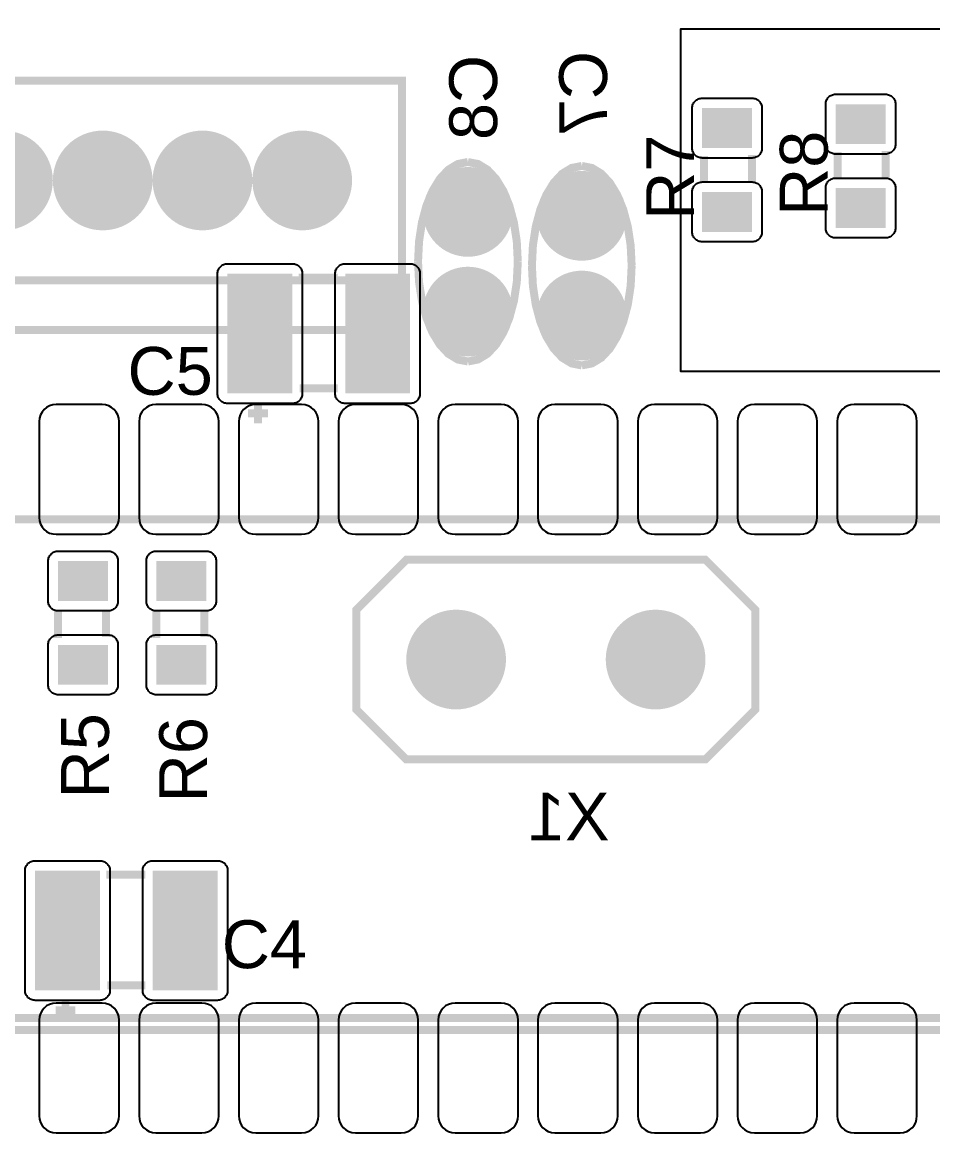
# Model space of a CAD drawing. Header units: inches. Extents: x -2.28 to 2.28, y -1.45 to 1.48.
# Drawn here: x -0.195 to 0.718, y -0.832 to 0.281 of the extents above; entities that cross this region are included whole.
import ezdxf

# ---------------------------------------------------------------- set-up
doc = ezdxf.new("R2010")
doc.units = ezdxf.units.IN
doc.layers.get('0').update_dxf_attribs({"linetype": 'CONTINUOUS'})

# ---------------------------------------------------------------- blocks, each defined once
blk = doc.blocks.new('RPAD')
blk.add_trace([(-0.5, -0.5), (-0.5, 0.5), (0.5, -0.5), (0.5, 0.5)])
blk = doc.blocks.new('EPAD')
at = {"const_width": 0.5}
blk.add_lwpolyline([(-0.25, 0, 1), (0.25, 0, 1)], format="xyb", close=True, dxfattribs=at)

msp = doc.modelspace()

# ---------------------------------------------------------------- linework, layer by layer
at = {"const_width": 0.008}
for points in [[(-1.047567, 0.766811), (-1.047567, -0.689882), (-1.046783, -0.697932), (-1.04453, -0.705376), (-1.036187, -0.717872), (-1.023691, -0.726215), (-1.016247, -0.728469), (-1.008197, -0.729252), (1.708339, -0.729252)], [(-1.047567, 0.766811), (-1.047567, -0.689882), (-1.046783, -0.697932), (-1.04453, -0.705376), (-1.036187, -0.717872), (-1.023691, -0.726215), (-1.016247, -0.728469), (-1.008197, -0.729252), (1.708339, -0.729252)], [(-1.047567, 0.766811), (-1.047567, -0.689882), (-1.046783, -0.697932), (-1.04453, -0.705376), (-1.036187, -0.717872), (-1.023691, -0.726215), (-1.016247, -0.728469), (-1.008197, -0.729252), (1.708339, -0.729252)], [(-0.714173, -0.027669), (0.185827, -0.027669), (0.185827, 0.222331), (-0.714173, 0.222331), (-0.714173, -0.027669)], [(-0.714173, -0.027669), (0.185827, -0.027669), (0.185827, 0.222331), (-0.714173, 0.222331), (-0.714173, -0.027669)], [(-0.714173, -0.027669), (0.185827, -0.027669), (0.185827, 0.222331), (-0.714173, 0.222331), (-0.714173, -0.027669)], [(0.251969, 0.140835), (0.241781, 0.138835), (0.232343, 0.133085), (0.223843, 0.12396), (0.216469, 0.111835), (0.210406, 0.097085), (0.205843, 0.080085), (0.202969, 0.061209), (0.201969, 0.040835)], [(0.251969, 0.140835), (0.241781, 0.138835), (0.232343, 0.133085), (0.223843, 0.12396), (0.216469, 0.111835), (0.210406, 0.097085), (0.205843, 0.080085), (0.202969, 0.061209), (0.201969, 0.040835)], [(0.251969, 0.140835), (0.241781, 0.138835), (0.232343, 0.133085), (0.223843, 0.12396), (0.216469, 0.111835), (0.210406, 0.097085), (0.205843, 0.080085), (0.202969, 0.061209), (0.201969, 0.040835)], [(0.251969, 0.140835), (0.262156, 0.138835), (0.271594, 0.133085), (0.280094, 0.12396), (0.287469, 0.111835), (0.293531, 0.097085), (0.298094, 0.080085), (0.300969, 0.061209), (0.301969, 0.040835)], [(0.251969, 0.140835), (0.262156, 0.138835), (0.271594, 0.133085), (0.280094, 0.12396), (0.287469, 0.111835), (0.293531, 0.097085), (0.298094, 0.080085), (0.300969, 0.061209), (0.301969, 0.040835)], [(0.251969, 0.140835), (0.262156, 0.138835), (0.271594, 0.133085), (0.280094, 0.12396), (0.287469, 0.111835), (0.293531, 0.097085), (0.298094, 0.080085), (0.300969, 0.061209), (0.301969, 0.040835)], [(0.488811, 0.119835), (0.488811, 0.146835)], [(0.488811, 0.119835), (0.488811, 0.146835)], [(0.488811, 0.119835), (0.488811, 0.146835)], [(0.536811, 0.119835), (0.536811, 0.147835)], [(0.536811, 0.119835), (0.536811, 0.147835)], [(0.536811, 0.119835), (0.536811, 0.147835)], [(0.622669, 0.123772), (0.622669, 0.150772)], [(0.622669, 0.123772), (0.622669, 0.150772)], [(0.622669, 0.123772), (0.622669, 0.150772)], [(0.670669, 0.123772), (0.670669, 0.151772)], [(0.670669, 0.123772), (0.670669, 0.151772)], [(0.670669, 0.123772), (0.670669, 0.151772)], [(0.366142, 0.136898), (0.355954, 0.134898), (0.346517, 0.129148), (0.338017, 0.120023), (0.330642, 0.107898), (0.324579, 0.093148), (0.320017, 0.076148), (0.317142, 0.057272), (0.316142, 0.036898)], [(0.366142, 0.136898), (0.355954, 0.134898), (0.346517, 0.129148), (0.338017, 0.120023), (0.330642, 0.107898), (0.324579, 0.093148), (0.320017, 0.076148), (0.317142, 0.057272), (0.316142, 0.036898)], [(0.366142, 0.136898), (0.355954, 0.134898), (0.346517, 0.129148), (0.338017, 0.120023), (0.330642, 0.107898), (0.324579, 0.093148), (0.320017, 0.076148), (0.317142, 0.057272), (0.316142, 0.036898)], [(0.366142, 0.136898), (0.376329, 0.134898), (0.385767, 0.129148), (0.394267, 0.120023), (0.401642, 0.107898), (0.407704, 0.093148), (0.412267, 0.076148), (0.415142, 0.057272), (0.416142, 0.036898)], [(0.366142, 0.136898), (0.376329, 0.134898), (0.385767, 0.129148), (0.394267, 0.120023), (0.401642, 0.107898), (0.407704, 0.093148), (0.412267, 0.076148), (0.415142, 0.057272), (0.416142, 0.036898)], [(0.366142, 0.136898), (0.376329, 0.134898), (0.385767, 0.129148), (0.394267, 0.120023), (0.401642, 0.107898), (0.407704, 0.093148), (0.412267, 0.076148), (0.415142, 0.057272), (0.416142, 0.036898)], [(0.251969, -0.059165), (0.241781, -0.057165), (0.232343, -0.051415), (0.223843, -0.042291), (0.216469, -0.030165), (0.210406, -0.015415), (0.205843, 0.001585), (0.202969, 0.02046), (0.201969, 0.040835)], [(0.251969, -0.059165), (0.241781, -0.057165), (0.232343, -0.051415), (0.223843, -0.042291), (0.216469, -0.030165), (0.210406, -0.015415), (0.205843, 0.001585), (0.202969, 0.02046), (0.201969, 0.040835)], [(0.251969, -0.059165), (0.241781, -0.057165), (0.232343, -0.051415), (0.223843, -0.042291), (0.216469, -0.030165), (0.210406, -0.015415), (0.205843, 0.001585), (0.202969, 0.02046), (0.201969, 0.040835)], [(0.251969, -0.059165), (0.262156, -0.057165), (0.271594, -0.051415), (0.280094, -0.042291), (0.287469, -0.030165), (0.293531, -0.015415), (0.298094, 0.001585), (0.300969, 0.02046), (0.301969, 0.040835)], [(0.251969, -0.059165), (0.262156, -0.057165), (0.271594, -0.051415), (0.280094, -0.042291), (0.287469, -0.030165), (0.293531, -0.015415), (0.298094, 0.001585), (0.300969, 0.02046), (0.301969, 0.040835)], [(0.251969, -0.059165), (0.262156, -0.057165), (0.271594, -0.051415), (0.280094, -0.042291), (0.287469, -0.030165), (0.293531, -0.015415), (0.298094, 0.001585), (0.300969, 0.02046), (0.301969, 0.040835)], [(0.366142, -0.063102), (0.355954, -0.061102), (0.346517, -0.055352), (0.338017, -0.046228), (0.330642, -0.034102), (0.324579, -0.019352), (0.320017, -0.002352), (0.317142, 0.016523), (0.316142, 0.036898)], [(0.366142, -0.063102), (0.355954, -0.061102), (0.346517, -0.055352), (0.338017, -0.046228), (0.330642, -0.034102), (0.324579, -0.019352), (0.320017, -0.002352), (0.317142, 0.016523), (0.316142, 0.036898)], [(0.366142, -0.063102), (0.355954, -0.061102), (0.346517, -0.055352), (0.338017, -0.046228), (0.330642, -0.034102), (0.324579, -0.019352), (0.320017, -0.002352), (0.317142, 0.016523), (0.316142, 0.036898)], [(0.366142, -0.063102), (0.376329, -0.061102), (0.385767, -0.055352), (0.394267, -0.046228), (0.401642, -0.034102), (0.407704, -0.019352), (0.412267, -0.002352), (0.415142, 0.016523), (0.416142, 0.036898)], [(0.366142, -0.063102), (0.376329, -0.061102), (0.385767, -0.055352), (0.394267, -0.046228), (0.401642, -0.034102), (0.407704, -0.019352), (0.412267, -0.002352), (0.415142, 0.016523), (0.416142, 0.036898)], [(0.366142, -0.063102), (0.376329, -0.061102), (0.385767, -0.055352), (0.394267, -0.046228), (0.401642, -0.034102), (0.407704, -0.019352), (0.412267, -0.002352), (0.415142, 0.016523), (0.416142, 0.036898)], [(-0.714173, 0.022331), (0.185827, 0.022331)], [(-0.714173, 0.022331), (0.185827, 0.022331)], [(-0.714173, 0.022331), (0.185827, 0.022331)], [(0.121417, 0.024787), (0.082417, 0.024787)], [(0.121417, 0.024787), (0.082417, 0.024787)], [(0.121417, 0.024787), (0.082417, 0.024787)], [(0.121417, -0.086213), (0.083417, -0.086213)], [(0.121417, -0.086213), (0.083417, -0.086213)], [(0.121417, -0.086213), (0.083417, -0.086213)], [(0.041417, -0.101213), (0.041417, -0.121213)], [(0.041417, -0.101213), (0.041417, -0.121213)], [(0.041417, -0.101213), (0.041417, -0.121213)], [(0.051417, -0.111213), (0.031417, -0.111213)], [(0.051417, -0.111213), (0.031417, -0.111213)], [(0.051417, -0.111213), (0.031417, -0.111213)], [(-0.987795, -0.217433), (1.012205, -0.217433)], [(-0.987795, -0.217433), (1.012205, -0.217433)], [(-0.987795, -0.217433), (1.012205, -0.217433)], [(0.490157, -0.257984), (0.190157, -0.257984), (0.140157, -0.307984), (0.140157, -0.407984), (0.190157, -0.457984), (0.490157, -0.457984), (0.540157, -0.407984), (0.540157, -0.307984), (0.490157, -0.257984)], [(0.490157, -0.257984), (0.190157, -0.257984), (0.140157, -0.307984), (0.140157, -0.407984), (0.190157, -0.457984), (0.490157, -0.457984), (0.540157, -0.407984), (0.540157, -0.307984), (0.490157, -0.257984)], [(0.490157, -0.257984), (0.190157, -0.257984), (0.140157, -0.307984), (0.140157, -0.407984), (0.190157, -0.457984), (0.490157, -0.457984), (0.540157, -0.407984), (0.540157, -0.307984), (0.490157, -0.257984)], [(-0.158858, -0.308244), (-0.158858, -0.336244)], [(-0.158858, -0.308244), (-0.158858, -0.336244)], [(-0.158858, -0.308244), (-0.158858, -0.336244)], [(-0.110858, -0.308244), (-0.110858, -0.335244)], [(-0.110858, -0.308244), (-0.110858, -0.335244)], [(-0.110858, -0.308244), (-0.110858, -0.335244)], [(-0.060433, -0.308244), (-0.060433, -0.336244)], [(-0.060433, -0.308244), (-0.060433, -0.336244)], [(-0.060433, -0.308244), (-0.060433, -0.336244)], [(-0.012433, -0.308244), (-0.012433, -0.335244)], [(-0.012433, -0.308244), (-0.012433, -0.335244)], [(-0.012433, -0.308244), (-0.012433, -0.335244)], [(-0.071496, -0.573638), (-0.110496, -0.573638)], [(-0.071496, -0.573638), (-0.110496, -0.573638)], [(-0.071496, -0.573638), (-0.110496, -0.573638)], [(-0.071496, -0.684638), (-0.109496, -0.684638)], [(-0.071496, -0.684638), (-0.109496, -0.684638)], [(-0.071496, -0.684638), (-0.109496, -0.684638)], [(-0.151496, -0.699638), (-0.151496, -0.719638)], [(-0.151496, -0.699638), (-0.151496, -0.719638)], [(-0.151496, -0.699638), (-0.151496, -0.719638)], [(-0.141496, -0.709638), (-0.161496, -0.709638)], [(-0.141496, -0.709638), (-0.161496, -0.709638)], [(-0.141496, -0.709638), (-0.161496, -0.709638)], [(-0.987795, -0.717433), (1.012205, -0.717433)], [(-0.987795, -0.717433), (1.012205, -0.717433)], [(-0.987795, -0.717433), (1.012205, -0.717433)]]:
    msp.add_lwpolyline(points, dxfattribs=at)
msp.add_lwpolyline([(1.743812, -0.069333), (0.465465, -0.069333), (0.465465, 0.274368), (1.743812, 0.274368), (1.743812, -0.069333)])
for points in [[(0.476811, 0.154835), (0.476811, 0.194835), (0.476861, 0.195874), (0.47701, 0.196879), (0.477252, 0.197846), (0.477583, 0.19877), (0.477997, 0.199646), (0.478492, 0.20047), (0.479061, 0.201238), (0.479702, 0.201944), (0.480408, 0.202584), (0.481175, 0.203154), (0.481999, 0.203648), (0.482876, 0.204063), (0.4838, 0.204394), (0.484767, 0.204636), (0.485772, 0.204784), (0.486811, 0.204835), (0.536811, 0.204835), (0.53785, 0.204784), (0.538856, 0.204636), (0.539822, 0.204394), (0.540746, 0.204063), (0.541623, 0.203648), (0.542447, 0.203154), (0.543214, 0.202584), (0.54392, 0.201944), (0.544561, 0.201238), (0.54513, 0.20047), (0.545625, 0.199646), (0.546039, 0.19877), (0.54637, 0.197846), (0.546612, 0.196879), (0.546761, 0.195874), (0.546811, 0.194835), (0.546811, 0.154835), (0.546761, 0.153795), (0.546612, 0.15279), (0.54637, 0.151823), (0.546039, 0.150899), (0.545625, 0.150023), (0.54513, 0.149199), (0.544561, 0.148431), (0.54392, 0.147725), (0.543214, 0.147085), (0.542447, 0.146516), (0.541623, 0.146021), (0.540746, 0.145606), (0.539822, 0.145276), (0.538856, 0.145033), (0.53785, 0.144885), (0.536811, 0.144835), (0.486811, 0.144835), (0.485772, 0.144885), (0.484767, 0.145033), (0.4838, 0.145276), (0.482876, 0.145606), (0.481999, 0.146021), (0.481175, 0.146516), (0.480408, 0.147085), (0.479702, 0.147725), (0.479061, 0.148431), (0.478492, 0.149199), (0.477997, 0.150023), (0.477583, 0.150899), (0.477252, 0.151823), (0.47701, 0.15279), (0.476861, 0.153795), (0.476811, 0.154835)], [(0.610669, 0.158772), (0.610669, 0.198772), (0.61072, 0.199811), (0.610868, 0.200816), (0.61111, 0.201783), (0.611441, 0.202707), (0.611856, 0.203583), (0.61235, 0.204407), (0.61292, 0.205175), (0.61356, 0.205881), (0.614266, 0.206521), (0.615033, 0.207091), (0.615857, 0.207585), (0.616734, 0.208), (0.617658, 0.208331), (0.618625, 0.208573), (0.61963, 0.208721), (0.620669, 0.208772), (0.670669, 0.208772), (0.671709, 0.208721), (0.672714, 0.208573), (0.673681, 0.208331), (0.674605, 0.208), (0.675481, 0.207585), (0.676305, 0.207091), (0.677072, 0.206521), (0.677779, 0.205881), (0.678419, 0.205175), (0.678988, 0.204407), (0.679483, 0.203583), (0.679898, 0.202707), (0.680228, 0.201783), (0.68047, 0.200816), (0.680619, 0.199811), (0.680669, 0.198772), (0.680669, 0.158772), (0.680619, 0.157732), (0.68047, 0.156727), (0.680228, 0.15576), (0.679898, 0.154836), (0.679483, 0.15396), (0.678988, 0.153136), (0.678419, 0.152368), (0.677779, 0.151662), (0.677072, 0.151022), (0.676305, 0.150453), (0.675481, 0.149958), (0.674605, 0.149543), (0.673681, 0.149213), (0.672714, 0.14897), (0.671709, 0.148822), (0.670669, 0.148772), (0.620669, 0.148772), (0.61963, 0.148822), (0.618625, 0.14897), (0.617658, 0.149213), (0.616734, 0.149543), (0.615857, 0.149958), (0.615033, 0.150453), (0.614266, 0.151022), (0.61356, 0.151662), (0.61292, 0.152368), (0.61235, 0.153136), (0.611856, 0.15396), (0.611441, 0.154836), (0.61111, 0.15576), (0.610868, 0.156727), (0.61072, 0.157732), (0.610669, 0.158772)], [(0.610669, 0.074772), (0.610669, 0.114772), (0.61072, 0.115811), (0.610868, 0.116816), (0.61111, 0.117783), (0.611441, 0.118707), (0.611856, 0.119583), (0.61235, 0.120407), (0.61292, 0.121175), (0.61356, 0.121881), (0.614266, 0.122521), (0.615033, 0.123091), (0.615857, 0.123585), (0.616734, 0.124), (0.617658, 0.124331), (0.618625, 0.124573), (0.61963, 0.124721), (0.620669, 0.124772), (0.670669, 0.124772), (0.671709, 0.124721), (0.672714, 0.124573), (0.673681, 0.124331), (0.674605, 0.124), (0.675481, 0.123585), (0.676305, 0.123091), (0.677072, 0.122521), (0.677779, 0.121881), (0.678419, 0.121175), (0.678988, 0.120407), (0.679483, 0.119583), (0.679898, 0.118707), (0.680228, 0.117783), (0.68047, 0.116816), (0.680619, 0.115811), (0.680669, 0.114772), (0.680669, 0.074772), (0.680619, 0.073732), (0.68047, 0.072727), (0.680228, 0.07176), (0.679898, 0.070836), (0.679483, 0.06996), (0.678988, 0.069136), (0.678419, 0.068368), (0.677779, 0.067662), (0.677072, 0.067022), (0.676305, 0.066453), (0.675481, 0.065958), (0.674605, 0.065543), (0.673681, 0.065213), (0.672714, 0.06497), (0.671709, 0.064822), (0.670669, 0.064772), (0.620669, 0.064772), (0.61963, 0.064822), (0.618625, 0.06497), (0.617658, 0.065213), (0.616734, 0.065543), (0.615857, 0.065958), (0.615033, 0.066453), (0.614266, 0.067022), (0.61356, 0.067662), (0.61292, 0.068368), (0.61235, 0.069136), (0.611856, 0.06996), (0.611441, 0.070836), (0.61111, 0.07176), (0.610868, 0.072727), (0.61072, 0.073732), (0.610669, 0.074772)], [(0.476811, 0.070835), (0.476811, 0.110835), (0.476861, 0.111874), (0.47701, 0.112879), (0.477252, 0.113846), (0.477583, 0.11477), (0.477997, 0.115646), (0.478492, 0.11647), (0.479061, 0.117238), (0.479702, 0.117944), (0.480408, 0.118584), (0.481175, 0.119154), (0.481999, 0.119648), (0.482876, 0.120063), (0.4838, 0.120394), (0.484767, 0.120636), (0.485772, 0.120784), (0.486811, 0.120835), (0.536811, 0.120835), (0.53785, 0.120784), (0.538856, 0.120636), (0.539822, 0.120394), (0.540746, 0.120063), (0.541623, 0.119648), (0.542447, 0.119154), (0.543214, 0.118584), (0.54392, 0.117944), (0.544561, 0.117238), (0.54513, 0.11647), (0.545625, 0.115646), (0.546039, 0.11477), (0.54637, 0.113846), (0.546612, 0.112879), (0.546761, 0.111874), (0.546811, 0.110835), (0.546811, 0.070835), (0.546761, 0.069795), (0.546612, 0.06879), (0.54637, 0.067823), (0.546039, 0.066899), (0.545625, 0.066023), (0.54513, 0.065199), (0.544561, 0.064431), (0.54392, 0.063725), (0.543214, 0.063085), (0.542447, 0.062516), (0.541623, 0.062021), (0.540746, 0.061606), (0.539822, 0.061276), (0.538856, 0.061033), (0.53785, 0.060885), (0.536811, 0.060835), (0.486811, 0.060835), (0.485772, 0.060885), (0.484767, 0.061033), (0.4838, 0.061276), (0.482876, 0.061606), (0.481999, 0.062021), (0.481175, 0.062516), (0.480408, 0.063085), (0.479702, 0.063725), (0.479061, 0.064431), (0.478492, 0.065199), (0.477997, 0.066023), (0.477583, 0.066899), (0.477252, 0.067823), (0.47701, 0.06879), (0.476861, 0.069795), (0.476811, 0.070835)], [(0.075917, -0.101213), (0.010917, -0.101213), (0.009878, -0.101162), (0.008873, -0.101014), (0.007906, -0.100772), (0.006982, -0.100441), (0.006106, -0.100026), (0.005281, -0.099531), (0.004514, -0.098962), (0.003808, -0.098322), (0.003168, -0.097616), (0.002598, -0.096848), (0.002104, -0.096024), (0.001689, -0.095148), (0.001358, -0.094224), (0.001116, -0.093257), (0.000968, -0.092252), (0.000917, -0.091213), (0.000917, 0.028787), (0.000968, 0.029827), (0.001116, 0.030832), (0.001358, 0.031799), (0.001689, 0.032723), (0.002104, 0.033599), (0.002598, 0.034423), (0.003168, 0.035191), (0.003808, 0.035897), (0.004514, 0.036537), (0.005281, 0.037106), (0.006106, 0.037601), (0.006982, 0.038016), (0.007906, 0.038346), (0.008873, 0.038589), (0.009878, 0.038737), (0.010917, 0.038787), (0.075917, 0.038787), (0.076957, 0.038737), (0.077962, 0.038589), (0.078929, 0.038346), (0.079853, 0.038016), (0.080729, 0.037601), (0.081553, 0.037106), (0.082321, 0.036537), (0.083027, 0.035897), (0.083667, 0.035191), (0.084236, 0.034423), (0.084731, 0.033599), (0.085146, 0.032723), (0.085476, 0.031799), (0.085719, 0.030832), (0.085867, 0.029827), (0.085917, 0.028787), (0.085917, -0.091213), (0.085867, -0.092252), (0.085719, -0.093257), (0.085476, -0.094224), (0.085146, -0.095148), (0.084731, -0.096024), (0.084236, -0.096848), (0.083667, -0.097616), (0.083027, -0.098322), (0.082321, -0.098962), (0.081553, -0.099531), (0.080729, -0.100026), (0.079853, -0.100441), (0.078929, -0.100772), (0.077962, -0.101014), (0.076957, -0.101162), (0.075917, -0.101213)], [(0.193917, -0.101213), (0.128917, -0.101213), (0.127878, -0.101162), (0.126873, -0.101014), (0.125906, -0.100772), (0.124982, -0.100441), (0.124106, -0.100026), (0.123281, -0.099531), (0.122514, -0.098962), (0.121808, -0.098322), (0.121168, -0.097616), (0.120598, -0.096848), (0.120104, -0.096024), (0.119689, -0.095148), (0.119358, -0.094224), (0.119116, -0.093257), (0.118968, -0.092252), (0.118917, -0.091213), (0.118917, 0.028787), (0.118968, 0.029827), (0.119116, 0.030832), (0.119358, 0.031799), (0.119689, 0.032723), (0.120104, 0.033599), (0.120598, 0.034423), (0.121168, 0.035191), (0.121808, 0.035897), (0.122514, 0.036537), (0.123281, 0.037106), (0.124106, 0.037601), (0.124982, 0.038016), (0.125906, 0.038346), (0.126873, 0.038589), (0.127878, 0.038737), (0.128917, 0.038787), (0.193917, 0.038787), (0.194957, 0.038737), (0.195962, 0.038589), (0.196929, 0.038346), (0.197853, 0.038016), (0.198729, 0.037601), (0.199553, 0.037106), (0.200321, 0.036537), (0.201027, 0.035897), (0.201667, 0.035191), (0.202236, 0.034423), (0.202731, 0.033599), (0.203146, 0.032723), (0.203476, 0.031799), (0.203719, 0.030832), (0.203867, 0.029827), (0.203917, 0.028787), (0.203917, -0.091213), (0.203867, -0.092252), (0.203719, -0.093257), (0.203476, -0.094224), (0.203146, -0.095148), (0.202731, -0.096024), (0.202236, -0.096848), (0.201667, -0.097616), (0.201027, -0.098322), (0.200321, -0.098962), (0.199553, -0.099531), (0.198729, -0.100026), (0.197853, -0.100441), (0.196929, -0.100772), (0.195962, -0.101014), (0.194957, -0.101162), (0.193917, -0.101213)], [(-0.160795, -0.232433), (-0.114795, -0.232433), (-0.111319, -0.232095), (-0.108105, -0.231122), (-0.105214, -0.229576), (-0.102709, -0.227519), (-0.100653, -0.225014), (-0.099107, -0.222123), (-0.098133, -0.218909), (-0.097795, -0.215433), (-0.097795, -0.119433), (-0.098133, -0.115957), (-0.099107, -0.112743), (-0.100653, -0.109852), (-0.102709, -0.107347), (-0.105214, -0.105291), (-0.108105, -0.103744), (-0.111319, -0.102771), (-0.114795, -0.102433), (-0.160795, -0.102433), (-0.164271, -0.102771), (-0.167485, -0.103744), (-0.170376, -0.105291), (-0.172881, -0.107347), (-0.174938, -0.109852), (-0.176484, -0.112743), (-0.177457, -0.115957), (-0.177795, -0.119433), (-0.177795, -0.215433), (-0.177457, -0.218909), (-0.176484, -0.222123), (-0.174938, -0.225014), (-0.172881, -0.227519), (-0.170376, -0.229576), (-0.167485, -0.231122), (-0.164271, -0.232095), (-0.160795, -0.232433)], [(-0.060795, -0.232433), (-0.014795, -0.232433), (-0.011319, -0.232095), (-0.008105, -0.231122), (-0.005214, -0.229576), (-0.002709, -0.227519), (-0.000653, -0.225014), (0.000893, -0.222123), (0.001867, -0.218909), (0.002205, -0.215433), (0.002205, -0.119433), (0.001867, -0.115957), (0.000893, -0.112743), (-0.000653, -0.109852), (-0.002709, -0.107347), (-0.005214, -0.105291), (-0.008105, -0.103744), (-0.011319, -0.102771), (-0.014795, -0.102433), (-0.060795, -0.102433), (-0.064271, -0.102771), (-0.067485, -0.103744), (-0.070376, -0.105291), (-0.072881, -0.107347), (-0.074938, -0.109852), (-0.076484, -0.112743), (-0.077457, -0.115957), (-0.077795, -0.119433), (-0.077795, -0.215433), (-0.077457, -0.218909), (-0.076484, -0.222123), (-0.074938, -0.225014), (-0.072881, -0.227519), (-0.070376, -0.229576), (-0.067485, -0.231122), (-0.064271, -0.232095), (-0.060795, -0.232433)], [(0.039205, -0.232433), (0.085205, -0.232433), (0.088681, -0.232095), (0.091895, -0.231122), (0.094786, -0.229576), (0.097291, -0.227519), (0.099347, -0.225014), (0.100893, -0.222123), (0.101867, -0.218909), (0.102205, -0.215433), (0.102205, -0.119433), (0.101867, -0.115957), (0.100893, -0.112743), (0.099347, -0.109852), (0.097291, -0.107347), (0.094786, -0.105291), (0.091895, -0.103744), (0.088681, -0.102771), (0.085205, -0.102433), (0.039205, -0.102433), (0.035729, -0.102771), (0.032515, -0.103744), (0.029624, -0.105291), (0.027119, -0.107347), (0.025062, -0.109852), (0.023516, -0.112743), (0.022543, -0.115957), (0.022205, -0.119433), (0.022205, -0.215433), (0.022543, -0.218909), (0.023516, -0.222123), (0.025062, -0.225014), (0.027119, -0.227519), (0.029624, -0.229576), (0.032515, -0.231122), (0.035729, -0.232095), (0.039205, -0.232433)], [(0.139205, -0.232433), (0.185205, -0.232433), (0.188681, -0.232095), (0.191895, -0.231122), (0.194786, -0.229576), (0.197291, -0.227519), (0.199347, -0.225014), (0.200893, -0.222123), (0.201867, -0.218909), (0.202205, -0.215433), (0.202205, -0.119433), (0.201867, -0.115957), (0.200893, -0.112743), (0.199347, -0.109852), (0.197291, -0.107347), (0.194786, -0.105291), (0.191895, -0.103744), (0.188681, -0.102771), (0.185205, -0.102433), (0.139205, -0.102433), (0.135729, -0.102771), (0.132515, -0.103744), (0.129624, -0.105291), (0.127119, -0.107347), (0.125062, -0.109852), (0.123516, -0.112743), (0.122543, -0.115957), (0.122205, -0.119433), (0.122205, -0.215433), (0.122543, -0.218909), (0.123516, -0.222123), (0.125062, -0.225014), (0.127119, -0.227519), (0.129624, -0.229576), (0.132515, -0.231122), (0.135729, -0.232095), (0.139205, -0.232433)], [(0.239205, -0.232433), (0.285205, -0.232433), (0.288681, -0.232095), (0.291895, -0.231122), (0.294786, -0.229576), (0.297291, -0.227519), (0.299347, -0.225014), (0.300893, -0.222123), (0.301867, -0.218909), (0.302205, -0.215433), (0.302205, -0.119433), (0.301867, -0.115957), (0.300893, -0.112743), (0.299347, -0.109852), (0.297291, -0.107347), (0.294786, -0.105291), (0.291895, -0.103744), (0.288681, -0.102771), (0.285205, -0.102433), (0.239205, -0.102433), (0.235729, -0.102771), (0.232515, -0.103744), (0.229624, -0.105291), (0.227119, -0.107347), (0.225062, -0.109852), (0.223516, -0.112743), (0.222543, -0.115957), (0.222205, -0.119433), (0.222205, -0.215433), (0.222543, -0.218909), (0.223516, -0.222123), (0.225062, -0.225014), (0.227119, -0.227519), (0.229624, -0.229576), (0.232515, -0.231122), (0.235729, -0.232095), (0.239205, -0.232433)], [(0.339205, -0.232433), (0.385205, -0.232433), (0.388681, -0.232095), (0.391895, -0.231122), (0.394786, -0.229576), (0.397291, -0.227519), (0.399347, -0.225014), (0.400893, -0.222123), (0.401867, -0.218909), (0.402205, -0.215433), (0.402205, -0.119433), (0.401867, -0.115957), (0.400893, -0.112743), (0.399347, -0.109852), (0.397291, -0.107347), (0.394786, -0.105291), (0.391895, -0.103744), (0.388681, -0.102771), (0.385205, -0.102433), (0.339205, -0.102433), (0.335729, -0.102771), (0.332515, -0.103744), (0.329624, -0.105291), (0.327119, -0.107347), (0.325062, -0.109852), (0.323516, -0.112743), (0.322543, -0.115957), (0.322205, -0.119433), (0.322205, -0.215433), (0.322543, -0.218909), (0.323516, -0.222123), (0.325062, -0.225014), (0.327119, -0.227519), (0.329624, -0.229576), (0.332515, -0.231122), (0.335729, -0.232095), (0.339205, -0.232433)], [(0.439205, -0.232433), (0.485205, -0.232433), (0.488681, -0.232095), (0.491895, -0.231122), (0.494786, -0.229576), (0.497291, -0.227519), (0.499347, -0.225014), (0.500893, -0.222123), (0.501867, -0.218909), (0.502205, -0.215433), (0.502205, -0.119433), (0.501867, -0.115957), (0.500893, -0.112743), (0.499347, -0.109852), (0.497291, -0.107347), (0.494786, -0.105291), (0.491895, -0.103744), (0.488681, -0.102771), (0.485205, -0.102433), (0.439205, -0.102433), (0.435729, -0.102771), (0.432515, -0.103744), (0.429624, -0.105291), (0.427119, -0.107347), (0.425062, -0.109852), (0.423516, -0.112743), (0.422543, -0.115957), (0.422205, -0.119433), (0.422205, -0.215433), (0.422543, -0.218909), (0.423516, -0.222123), (0.425062, -0.225014), (0.427119, -0.227519), (0.429624, -0.229576), (0.432515, -0.231122), (0.435729, -0.232095), (0.439205, -0.232433)], [(0.539205, -0.232433), (0.585205, -0.232433), (0.588681, -0.232095), (0.591895, -0.231122), (0.594786, -0.229576), (0.597291, -0.227519), (0.599347, -0.225014), (0.600893, -0.222123), (0.601867, -0.218909), (0.602205, -0.215433), (0.602205, -0.119433), (0.601867, -0.115957), (0.600893, -0.112743), (0.599347, -0.109852), (0.597291, -0.107347), (0.594786, -0.105291), (0.591895, -0.103744), (0.588681, -0.102771), (0.585205, -0.102433), (0.539205, -0.102433), (0.535729, -0.102771), (0.532515, -0.103744), (0.529624, -0.105291), (0.527119, -0.107347), (0.525062, -0.109852), (0.523516, -0.112743), (0.522543, -0.115957), (0.522205, -0.119433), (0.522205, -0.215433), (0.522543, -0.218909), (0.523516, -0.222123), (0.525062, -0.225014), (0.527119, -0.227519), (0.529624, -0.229576), (0.532515, -0.231122), (0.535729, -0.232095), (0.539205, -0.232433)], [(0.639205, -0.232433), (0.685205, -0.232433), (0.688681, -0.232095), (0.691895, -0.231122), (0.694786, -0.229576), (0.697291, -0.227519), (0.699347, -0.225014), (0.700893, -0.222123), (0.701867, -0.218909), (0.702205, -0.215433), (0.702205, -0.119433), (0.701867, -0.115957), (0.700893, -0.112743), (0.699347, -0.109852), (0.697291, -0.107347), (0.694786, -0.105291), (0.691895, -0.103744), (0.688681, -0.102771), (0.685205, -0.102433), (0.639205, -0.102433), (0.635729, -0.102771), (0.632515, -0.103744), (0.629624, -0.105291), (0.627119, -0.107347), (0.625062, -0.109852), (0.623516, -0.112743), (0.622543, -0.115957), (0.622205, -0.119433), (0.622205, -0.215433), (0.622543, -0.218909), (0.623516, -0.222123), (0.625062, -0.225014), (0.627119, -0.227519), (0.629624, -0.229576), (0.632515, -0.231122), (0.635729, -0.232095), (0.639205, -0.232433)], [(-0.098858, -0.259244), (-0.098858, -0.299244), (-0.098909, -0.300283), (-0.099057, -0.301289), (-0.099299, -0.302256), (-0.09963, -0.30318), (-0.100044, -0.304056), (-0.100539, -0.30488), (-0.101109, -0.305648), (-0.101749, -0.306354), (-0.102455, -0.306994), (-0.103222, -0.307563), (-0.104046, -0.308057), (-0.104923, -0.308472), (-0.105847, -0.308803), (-0.106814, -0.309045), (-0.107819, -0.309194), (-0.108858, -0.309244), (-0.158858, -0.309244), (-0.159898, -0.309194), (-0.160903, -0.309045), (-0.16187, -0.308803), (-0.162794, -0.308472), (-0.16367, -0.308057), (-0.164494, -0.307563), (-0.165261, -0.306994), (-0.165968, -0.306354), (-0.166608, -0.305648), (-0.167177, -0.30488), (-0.167672, -0.304056), (-0.168087, -0.30318), (-0.168417, -0.302256), (-0.168659, -0.301289), (-0.168808, -0.300283), (-0.168858, -0.299244), (-0.168858, -0.259244), (-0.168808, -0.258205), (-0.168659, -0.2572), (-0.168417, -0.256233), (-0.168087, -0.255309), (-0.167672, -0.254432), (-0.167177, -0.253608), (-0.166608, -0.252841), (-0.165968, -0.252135), (-0.165261, -0.251494), (-0.164494, -0.250925), (-0.16367, -0.250431), (-0.162794, -0.250016), (-0.16187, -0.249685), (-0.160903, -0.249443), (-0.159898, -0.249294), (-0.158858, -0.249244), (-0.108858, -0.249244), (-0.107819, -0.249294), (-0.106814, -0.249443), (-0.105847, -0.249685), (-0.104923, -0.250016), (-0.104046, -0.250431), (-0.103222, -0.250925), (-0.102455, -0.251494), (-0.101749, -0.252135), (-0.101109, -0.252841), (-0.100539, -0.253608), (-0.100044, -0.254432), (-0.09963, -0.255309), (-0.099299, -0.256233), (-0.099057, -0.2572), (-0.098909, -0.258205), (-0.098858, -0.259244)], [(-0.000433, -0.259244), (-0.000433, -0.299244), (-0.000483, -0.300283), (-0.000632, -0.301289), (-0.000874, -0.302256), (-0.001205, -0.30318), (-0.001619, -0.304056), (-0.002114, -0.30488), (-0.002683, -0.305648), (-0.003324, -0.306354), (-0.00403, -0.306994), (-0.004797, -0.307563), (-0.005621, -0.308057), (-0.006498, -0.308472), (-0.007422, -0.308803), (-0.008389, -0.309045), (-0.009394, -0.309194), (-0.010433, -0.309244), (-0.060433, -0.309244), (-0.061472, -0.309194), (-0.062478, -0.309045), (-0.063444, -0.308803), (-0.064369, -0.308472), (-0.065245, -0.308057), (-0.066069, -0.307563), (-0.066836, -0.306994), (-0.067543, -0.306354), (-0.068183, -0.305648), (-0.068752, -0.30488), (-0.069247, -0.304056), (-0.069661, -0.30318), (-0.069992, -0.302256), (-0.070234, -0.301289), (-0.070383, -0.300283), (-0.070433, -0.299244), (-0.070433, -0.259244), (-0.070383, -0.258205), (-0.070234, -0.2572), (-0.069992, -0.256233), (-0.069661, -0.255309), (-0.069247, -0.254432), (-0.068752, -0.253608), (-0.068183, -0.252841), (-0.067543, -0.252135), (-0.066836, -0.251494), (-0.066069, -0.250925), (-0.065245, -0.250431), (-0.064369, -0.250016), (-0.063444, -0.249685), (-0.062478, -0.249443), (-0.061472, -0.249294), (-0.060433, -0.249244), (-0.010433, -0.249244), (-0.009394, -0.249294), (-0.008389, -0.249443), (-0.007422, -0.249685), (-0.006498, -0.250016), (-0.005621, -0.250431), (-0.004797, -0.250925), (-0.00403, -0.251494), (-0.003324, -0.252135), (-0.002683, -0.252841), (-0.002114, -0.253608), (-0.001619, -0.254432), (-0.001205, -0.255309), (-0.000874, -0.256233), (-0.000632, -0.2572), (-0.000483, -0.258205), (-0.000433, -0.259244)], [(-0.098858, -0.343244), (-0.098858, -0.383244), (-0.098909, -0.384283), (-0.099057, -0.385289), (-0.099299, -0.386256), (-0.09963, -0.38718), (-0.100044, -0.388056), (-0.100539, -0.38888), (-0.101109, -0.389648), (-0.101749, -0.390354), (-0.102455, -0.390994), (-0.103222, -0.391563), (-0.104046, -0.392057), (-0.104923, -0.392472), (-0.105847, -0.392803), (-0.106814, -0.393045), (-0.107819, -0.393194), (-0.108858, -0.393244), (-0.158858, -0.393244), (-0.159898, -0.393194), (-0.160903, -0.393045), (-0.16187, -0.392803), (-0.162794, -0.392472), (-0.16367, -0.392057), (-0.164494, -0.391563), (-0.165261, -0.390994), (-0.165968, -0.390354), (-0.166608, -0.389648), (-0.167177, -0.38888), (-0.167672, -0.388056), (-0.168087, -0.38718), (-0.168417, -0.386256), (-0.168659, -0.385289), (-0.168808, -0.384283), (-0.168858, -0.383244), (-0.168858, -0.343244), (-0.168808, -0.342205), (-0.168659, -0.3412), (-0.168417, -0.340233), (-0.168087, -0.339309), (-0.167672, -0.338432), (-0.167177, -0.337608), (-0.166608, -0.336841), (-0.165968, -0.336135), (-0.165261, -0.335494), (-0.164494, -0.334925), (-0.16367, -0.334431), (-0.162794, -0.334016), (-0.16187, -0.333685), (-0.160903, -0.333443), (-0.159898, -0.333294), (-0.158858, -0.333244), (-0.108858, -0.333244), (-0.107819, -0.333294), (-0.106814, -0.333443), (-0.105847, -0.333685), (-0.104923, -0.334016), (-0.104046, -0.334431), (-0.103222, -0.334925), (-0.102455, -0.335494), (-0.101749, -0.336135), (-0.101109, -0.336841), (-0.100539, -0.337608), (-0.100044, -0.338432), (-0.09963, -0.339309), (-0.099299, -0.340233), (-0.099057, -0.3412), (-0.098909, -0.342205), (-0.098858, -0.343244)], [(-0.000433, -0.343244), (-0.000433, -0.383244), (-0.000483, -0.384283), (-0.000632, -0.385289), (-0.000874, -0.386256), (-0.001205, -0.38718), (-0.001619, -0.388056), (-0.002114, -0.38888), (-0.002683, -0.389648), (-0.003324, -0.390354), (-0.00403, -0.390994), (-0.004797, -0.391563), (-0.005621, -0.392057), (-0.006498, -0.392472), (-0.007422, -0.392803), (-0.008389, -0.393045), (-0.009394, -0.393194), (-0.010433, -0.393244), (-0.060433, -0.393244), (-0.061472, -0.393194), (-0.062478, -0.393045), (-0.063444, -0.392803), (-0.064369, -0.392472), (-0.065245, -0.392057), (-0.066069, -0.391563), (-0.066836, -0.390994), (-0.067543, -0.390354), (-0.068183, -0.389648), (-0.068752, -0.38888), (-0.069247, -0.388056), (-0.069661, -0.38718), (-0.069992, -0.386256), (-0.070234, -0.385289), (-0.070383, -0.384283), (-0.070433, -0.383244), (-0.070433, -0.343244), (-0.070383, -0.342205), (-0.070234, -0.3412), (-0.069992, -0.340233), (-0.069661, -0.339309), (-0.069247, -0.338432), (-0.068752, -0.337608), (-0.068183, -0.336841), (-0.067543, -0.336135), (-0.066836, -0.335494), (-0.066069, -0.334925), (-0.065245, -0.334431), (-0.064369, -0.334016), (-0.063444, -0.333685), (-0.062478, -0.333443), (-0.061472, -0.333294), (-0.060433, -0.333244), (-0.010433, -0.333244), (-0.009394, -0.333294), (-0.008389, -0.333443), (-0.007422, -0.333685), (-0.006498, -0.334016), (-0.005621, -0.334431), (-0.004797, -0.334925), (-0.00403, -0.335494), (-0.003324, -0.336135), (-0.002683, -0.336841), (-0.002114, -0.337608), (-0.001619, -0.338432), (-0.001205, -0.339309), (-0.000874, -0.340233), (-0.000632, -0.3412), (-0.000483, -0.342205), (-0.000433, -0.343244)], [(-0.116996, -0.699638), (-0.181996, -0.699638), (-0.183035, -0.699587), (-0.184041, -0.699439), (-0.185007, -0.699197), (-0.185931, -0.698866), (-0.186808, -0.698452), (-0.187632, -0.697957), (-0.1884, -0.697387), (-0.189106, -0.696747), (-0.189746, -0.696041), (-0.190315, -0.695274), (-0.190809, -0.69445), (-0.191224, -0.693573), (-0.191555, -0.692649), (-0.191797, -0.691682), (-0.191946, -0.690677), (-0.191996, -0.689638), (-0.191996, -0.569638), (-0.191946, -0.568598), (-0.191797, -0.567593), (-0.191555, -0.566626), (-0.191224, -0.565702), (-0.190809, -0.564826), (-0.190315, -0.564002), (-0.189746, -0.563235), (-0.189106, -0.562528), (-0.1884, -0.561888), (-0.187632, -0.561319), (-0.186808, -0.560824), (-0.185931, -0.560409), (-0.185007, -0.560079), (-0.184041, -0.559837), (-0.183035, -0.559688), (-0.181996, -0.559638), (-0.116996, -0.559638), (-0.115957, -0.559688), (-0.114952, -0.559837), (-0.113985, -0.560079), (-0.113061, -0.560409), (-0.112184, -0.560824), (-0.11136, -0.561319), (-0.110593, -0.561888), (-0.109887, -0.562528), (-0.109246, -0.563235), (-0.108677, -0.564002), (-0.108183, -0.564826), (-0.107768, -0.565702), (-0.107437, -0.566626), (-0.107195, -0.567593), (-0.107046, -0.568598), (-0.106996, -0.569638), (-0.106996, -0.689638), (-0.107046, -0.690677), (-0.107195, -0.691682), (-0.107437, -0.692649), (-0.107768, -0.693573), (-0.108183, -0.69445), (-0.108677, -0.695274), (-0.109246, -0.696041), (-0.109887, -0.696747), (-0.110593, -0.697387), (-0.11136, -0.697957), (-0.112184, -0.698452), (-0.113061, -0.698866), (-0.113985, -0.699197), (-0.114952, -0.699439), (-0.115957, -0.699587), (-0.116996, -0.699638)], [(0.001004, -0.699638), (-0.063996, -0.699638), (-0.065035, -0.699587), (-0.066041, -0.699439), (-0.067007, -0.699197), (-0.067931, -0.698866), (-0.068808, -0.698452), (-0.069632, -0.697957), (-0.0704, -0.697387), (-0.071106, -0.696747), (-0.071746, -0.696041), (-0.072315, -0.695274), (-0.072809, -0.69445), (-0.073224, -0.693573), (-0.073555, -0.692649), (-0.073797, -0.691682), (-0.073946, -0.690677), (-0.073996, -0.689638), (-0.073996, -0.569638), (-0.073946, -0.568598), (-0.073797, -0.567593), (-0.073555, -0.566626), (-0.073224, -0.565702), (-0.072809, -0.564826), (-0.072315, -0.564002), (-0.071746, -0.563235), (-0.071106, -0.562528), (-0.0704, -0.561888), (-0.069632, -0.561319), (-0.068808, -0.560824), (-0.067931, -0.560409), (-0.067007, -0.560079), (-0.066041, -0.559837), (-0.065035, -0.559688), (-0.063996, -0.559638), (0.001004, -0.559638), (0.002043, -0.559688), (0.003048, -0.559837), (0.004015, -0.560079), (0.004939, -0.560409), (0.005816, -0.560824), (0.00664, -0.561319), (0.007407, -0.561888), (0.008113, -0.562528), (0.008754, -0.563235), (0.009323, -0.564002), (0.009817, -0.564826), (0.010232, -0.565702), (0.010563, -0.566626), (0.010805, -0.567593), (0.010954, -0.568598), (0.011004, -0.569638), (0.011004, -0.689638), (0.010954, -0.690677), (0.010805, -0.691682), (0.010563, -0.692649), (0.010232, -0.693573), (0.009817, -0.69445), (0.009323, -0.695274), (0.008754, -0.696041), (0.008113, -0.696747), (0.007407, -0.697387), (0.00664, -0.697957), (0.005816, -0.698452), (0.004939, -0.698866), (0.004015, -0.699197), (0.003048, -0.699439), (0.002043, -0.699587), (0.001004, -0.699638)], [(-0.114795, -0.702433), (-0.160795, -0.702433), (-0.164271, -0.702771), (-0.167485, -0.703744), (-0.170376, -0.705291), (-0.172881, -0.707347), (-0.174938, -0.709852), (-0.176484, -0.712743), (-0.177457, -0.715957), (-0.177795, -0.719433), (-0.177795, -0.815433), (-0.177457, -0.818909), (-0.176484, -0.822123), (-0.174938, -0.825014), (-0.172881, -0.827519), (-0.170376, -0.829576), (-0.167485, -0.831122), (-0.164271, -0.832095), (-0.160795, -0.832433), (-0.114795, -0.832433), (-0.111319, -0.832095), (-0.108105, -0.831122), (-0.105214, -0.829576), (-0.102709, -0.827519), (-0.100653, -0.825014), (-0.099107, -0.822123), (-0.098133, -0.818909), (-0.097795, -0.815433), (-0.097795, -0.719433), (-0.098133, -0.715957), (-0.099107, -0.712743), (-0.100653, -0.709852), (-0.102709, -0.707347), (-0.105214, -0.705291), (-0.108105, -0.703744), (-0.111319, -0.702771), (-0.114795, -0.702433)], [(-0.014795, -0.702433), (-0.060795, -0.702433), (-0.064271, -0.702771), (-0.067485, -0.703744), (-0.070376, -0.705291), (-0.072881, -0.707347), (-0.074938, -0.709852), (-0.076484, -0.712743), (-0.077457, -0.715957), (-0.077795, -0.719433), (-0.077795, -0.815433), (-0.077457, -0.818909), (-0.076484, -0.822123), (-0.074938, -0.825014), (-0.072881, -0.827519), (-0.070376, -0.829576), (-0.067485, -0.831122), (-0.064271, -0.832095), (-0.060795, -0.832433), (-0.014795, -0.832433), (-0.011319, -0.832095), (-0.008105, -0.831122), (-0.005214, -0.829576), (-0.002709, -0.827519), (-0.000653, -0.825014), (0.000893, -0.822123), (0.001867, -0.818909), (0.002205, -0.815433), (0.002205, -0.719433), (0.001867, -0.715957), (0.000893, -0.712743), (-0.000653, -0.709852), (-0.002709, -0.707347), (-0.005214, -0.705291), (-0.008105, -0.703744), (-0.011319, -0.702771), (-0.014795, -0.702433)], [(0.085205, -0.702433), (0.039205, -0.702433), (0.035729, -0.702771), (0.032515, -0.703744), (0.029624, -0.705291), (0.027119, -0.707347), (0.025062, -0.709852), (0.023516, -0.712743), (0.022543, -0.715957), (0.022205, -0.719433), (0.022205, -0.815433), (0.022543, -0.818909), (0.023516, -0.822123), (0.025062, -0.825014), (0.027119, -0.827519), (0.029624, -0.829576), (0.032515, -0.831122), (0.035729, -0.832095), (0.039205, -0.832433), (0.085205, -0.832433), (0.088681, -0.832095), (0.091895, -0.831122), (0.094786, -0.829576), (0.097291, -0.827519), (0.099347, -0.825014), (0.100893, -0.822123), (0.101867, -0.818909), (0.102205, -0.815433), (0.102205, -0.719433), (0.101867, -0.715957), (0.100893, -0.712743), (0.099347, -0.709852), (0.097291, -0.707347), (0.094786, -0.705291), (0.091895, -0.703744), (0.088681, -0.702771), (0.085205, -0.702433)], [(0.185205, -0.702433), (0.139205, -0.702433), (0.135729, -0.702771), (0.132515, -0.703744), (0.129624, -0.705291), (0.127119, -0.707347), (0.125062, -0.709852), (0.123516, -0.712743), (0.122543, -0.715957), (0.122205, -0.719433), (0.122205, -0.815433), (0.122543, -0.818909), (0.123516, -0.822123), (0.125062, -0.825014), (0.127119, -0.827519), (0.129624, -0.829576), (0.132515, -0.831122), (0.135729, -0.832095), (0.139205, -0.832433), (0.185205, -0.832433), (0.188681, -0.832095), (0.191895, -0.831122), (0.194786, -0.829576), (0.197291, -0.827519), (0.199347, -0.825014), (0.200893, -0.822123), (0.201867, -0.818909), (0.202205, -0.815433), (0.202205, -0.719433), (0.201867, -0.715957), (0.200893, -0.712743), (0.199347, -0.709852), (0.197291, -0.707347), (0.194786, -0.705291), (0.191895, -0.703744), (0.188681, -0.702771), (0.185205, -0.702433)], [(0.285205, -0.702433), (0.239205, -0.702433), (0.235729, -0.702771), (0.232515, -0.703744), (0.229624, -0.705291), (0.227119, -0.707347), (0.225062, -0.709852), (0.223516, -0.712743), (0.222543, -0.715957), (0.222205, -0.719433), (0.222205, -0.815433), (0.222543, -0.818909), (0.223516, -0.822123), (0.225062, -0.825014), (0.227119, -0.827519), (0.229624, -0.829576), (0.232515, -0.831122), (0.235729, -0.832095), (0.239205, -0.832433), (0.285205, -0.832433), (0.288681, -0.832095), (0.291895, -0.831122), (0.294786, -0.829576), (0.297291, -0.827519), (0.299347, -0.825014), (0.300893, -0.822123), (0.301867, -0.818909), (0.302205, -0.815433), (0.302205, -0.719433), (0.301867, -0.715957), (0.300893, -0.712743), (0.299347, -0.709852), (0.297291, -0.707347), (0.294786, -0.705291), (0.291895, -0.703744), (0.288681, -0.702771), (0.285205, -0.702433)], [(0.385205, -0.702433), (0.339205, -0.702433), (0.335729, -0.702771), (0.332515, -0.703744), (0.329624, -0.705291), (0.327119, -0.707347), (0.325062, -0.709852), (0.323516, -0.712743), (0.322543, -0.715957), (0.322205, -0.719433), (0.322205, -0.815433), (0.322543, -0.818909), (0.323516, -0.822123), (0.325062, -0.825014), (0.327119, -0.827519), (0.329624, -0.829576), (0.332515, -0.831122), (0.335729, -0.832095), (0.339205, -0.832433), (0.385205, -0.832433), (0.388681, -0.832095), (0.391895, -0.831122), (0.394786, -0.829576), (0.397291, -0.827519), (0.399347, -0.825014), (0.400893, -0.822123), (0.401867, -0.818909), (0.402205, -0.815433), (0.402205, -0.719433), (0.401867, -0.715957), (0.400893, -0.712743), (0.399347, -0.709852), (0.397291, -0.707347), (0.394786, -0.705291), (0.391895, -0.703744), (0.388681, -0.702771), (0.385205, -0.702433)], [(0.485205, -0.702433), (0.439205, -0.702433), (0.435729, -0.702771), (0.432515, -0.703744), (0.429624, -0.705291), (0.427119, -0.707347), (0.425062, -0.709852), (0.423516, -0.712743), (0.422543, -0.715957), (0.422205, -0.719433), (0.422205, -0.815433), (0.422543, -0.818909), (0.423516, -0.822123), (0.425062, -0.825014), (0.427119, -0.827519), (0.429624, -0.829576), (0.432515, -0.831122), (0.435729, -0.832095), (0.439205, -0.832433), (0.485205, -0.832433), (0.488681, -0.832095), (0.491895, -0.831122), (0.494786, -0.829576), (0.497291, -0.827519), (0.499347, -0.825014), (0.500893, -0.822123), (0.501867, -0.818909), (0.502205, -0.815433), (0.502205, -0.719433), (0.501867, -0.715957), (0.500893, -0.712743), (0.499347, -0.709852), (0.497291, -0.707347), (0.494786, -0.705291), (0.491895, -0.703744), (0.488681, -0.702771), (0.485205, -0.702433)], [(0.585205, -0.702433), (0.539205, -0.702433), (0.535729, -0.702771), (0.532515, -0.703744), (0.529624, -0.705291), (0.527119, -0.707347), (0.525062, -0.709852), (0.523516, -0.712743), (0.522543, -0.715957), (0.522205, -0.719433), (0.522205, -0.815433), (0.522543, -0.818909), (0.523516, -0.822123), (0.525062, -0.825014), (0.527119, -0.827519), (0.529624, -0.829576), (0.532515, -0.831122), (0.535729, -0.832095), (0.539205, -0.832433), (0.585205, -0.832433), (0.588681, -0.832095), (0.591895, -0.831122), (0.594786, -0.829576), (0.597291, -0.827519), (0.599347, -0.825014), (0.600893, -0.822123), (0.601867, -0.818909), (0.602205, -0.815433), (0.602205, -0.719433), (0.601867, -0.715957), (0.600893, -0.712743), (0.599347, -0.709852), (0.597291, -0.707347), (0.594786, -0.705291), (0.591895, -0.703744), (0.588681, -0.702771), (0.585205, -0.702433)], [(0.685205, -0.702433), (0.639205, -0.702433), (0.635729, -0.702771), (0.632515, -0.703744), (0.629624, -0.705291), (0.627119, -0.707347), (0.625062, -0.709852), (0.623516, -0.712743), (0.622543, -0.715957), (0.622205, -0.719433), (0.622205, -0.815433), (0.622543, -0.818909), (0.623516, -0.822123), (0.625062, -0.825014), (0.627119, -0.827519), (0.629624, -0.829576), (0.632515, -0.831122), (0.635729, -0.832095), (0.639205, -0.832433), (0.685205, -0.832433), (0.688681, -0.832095), (0.691895, -0.831122), (0.694786, -0.829576), (0.697291, -0.827519), (0.699347, -0.825014), (0.700893, -0.822123), (0.701867, -0.818909), (0.702205, -0.815433), (0.702205, -0.719433), (0.701867, -0.715957), (0.700893, -0.712743), (0.699347, -0.709852), (0.697291, -0.707347), (0.694786, -0.705291), (0.691895, -0.703744), (0.688681, -0.702771), (0.685205, -0.702433)]]:
    msp.add_lwpolyline(points, close=True)

# ---------------------------------------------------------------- block references
for p, xscale, yscale, rotation in [((0.511811, 0.174835), 0.04, 0.05, 90), ((0.645669, 0.178772), 0.04, 0.05, 90), ((0.645669, 0.094772), 0.04, 0.05, 90), ((0.511811, 0.090835), 0.04, 0.05, 90), ((0.043417, -0.031213), 0.065, 0.12, 180), ((0.161417, -0.031213), 0.065, 0.12, 180), ((-0.133858, -0.279244), 0.04, 0.05, -90), ((-0.035433, -0.279244), 0.04, 0.05, -90), ((-0.133858, -0.363244), 0.04, 0.05, -90), ((-0.035433, -0.363244), 0.04, 0.05, -90), ((-0.149496, -0.629638), 0.065, 0.12, 180), ((-0.031496, -0.629638), 0.065, 0.12, 180)]:
    msp.add_blockref('RPAD', p, dxfattribs=dict(xscale=xscale, yscale=yscale, rotation=rotation))
for p, xscale, yscale in [((-0.214173, 0.122331), 0.1, 0.1), ((-0.114173, 0.122331), 0.1, 0.1), ((-0.014173, 0.122331), 0.1, 0.1), ((0.085827, 0.122331), 0.1, 0.1), ((0.251969, 0.090835), 0.09, 0.09), ((0.366142, 0.086898), 0.09, 0.09), ((0.251969, -0.009165), 0.09, 0.09), ((0.366142, -0.013102), 0.09, 0.09), ((0.240157, -0.357984), 0.1, 0.1), ((0.440157, -0.357984), 0.1, 0.1)]:
    msp.add_blockref('EPAD', p, dxfattribs=dict(xscale=xscale, yscale=yscale))

# ---------------------------------------------------------------- texts
at = {"text_generation_flag": 2, "width": 1.041667}
for s, p in [('C7', (0.391465, 0.252252)), ('C7', (0.391465, 0.252252)), ('C7', (0.391465, 0.252252)), ('C8', (0.281228, 0.248315)), ('C8', (0.281228, 0.248315)), ('C8', (0.281228, 0.248315))]:
    msp.add_text(s, height=0.048, rotation=90, dxfattribs=at).set_placement(p)
at = {"width": 1.041667}
for s, p in [('R8', (0.612669, 0.086772)), ('R8', (0.612669, 0.086772)), ('R8', (0.612669, 0.086772)), ('R7', (0.478811, 0.082835)), ('R7', (0.478811, 0.082835)), ('R7', (0.478811, 0.082835)), ('R5', (-0.107976, -0.497228)), ('R5', (-0.107976, -0.497228)), ('R5', (-0.107976, -0.497228)), ('R6', (-0.009551, -0.501165)), ('R6', (-0.009551, -0.501165)), ('R6', (-0.009551, -0.501165))]:
    msp.add_text(s, height=0.048, rotation=90, dxfattribs=at).set_placement(p)
for s, p in [('C5', (-0.089315, -0.092598)), ('C5', (-0.089315, -0.092598)), ('C5', (-0.089315, -0.092598)), ('C4', (0.005173, -0.667402)), ('C4', (0.005173, -0.667402)), ('C4', (0.005173, -0.667402))]:
    msp.add_text(s, height=0.048, dxfattribs=at).set_placement(p)
at = {"text_generation_flag": 2, "width": 1.041667}
msp.add_text('X1', height=0.048, dxfattribs=at).set_placement((0.394094, -0.539323))
msp.add_text('X1', height=0.048, dxfattribs=at).set_placement((0.394094, -0.539323))
msp.add_text('X1', height=0.048, dxfattribs=at).set_placement((0.394094, -0.539323))

doc.saveas('drawing.dxf')
